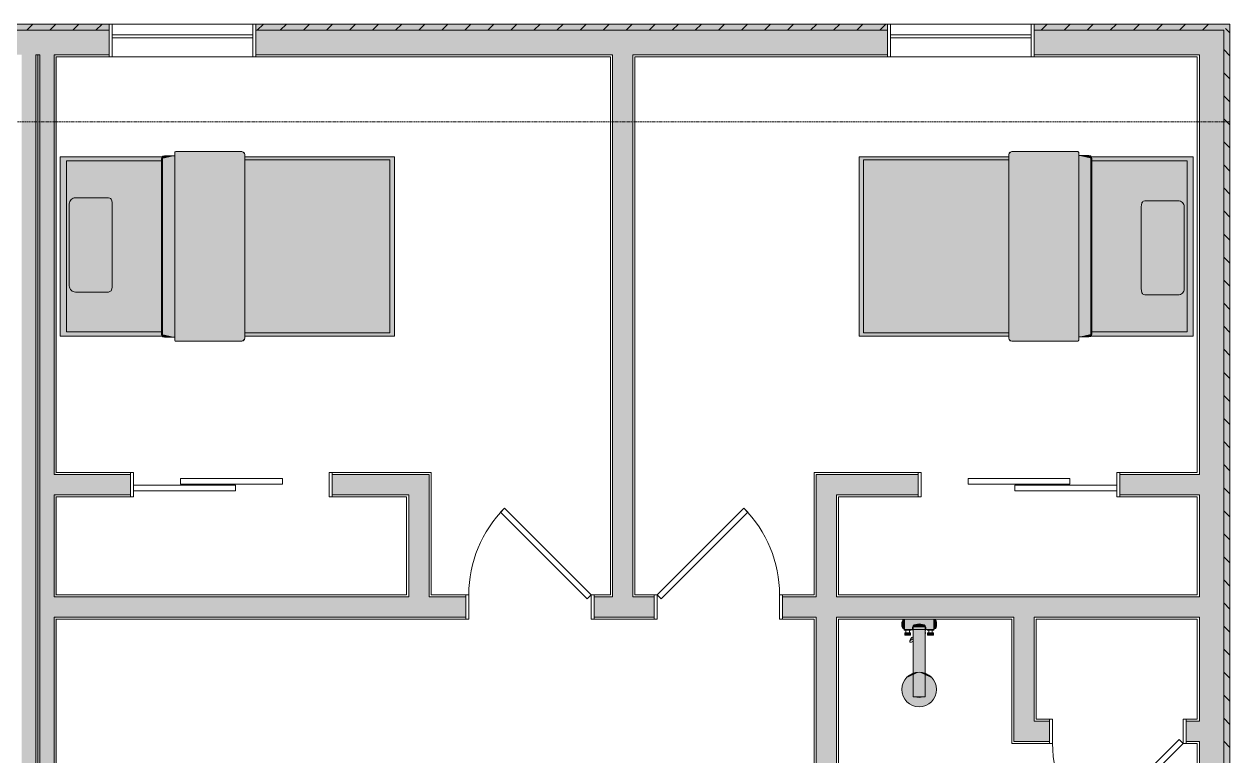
# Model space of a CAD drawing. Header units: inches. Extents: x 99 to 12024, y -5408 to 2559.
# Drawn here: x 9059.3 to 9355.1, y -5203.9 to -5024.3 of the extents above; entities that cross this region are included whole.
import ezdxf

# ---------------------------------------------------------------- set-up
doc = ezdxf.new("R2010")
doc.units = ezdxf.units.IN
doc.header["$LTSCALE"] = 96
doc.header["$MEASUREMENT"] = 0
doc.linetypes.add('Dash', pattern=[0.225, 0.15, -0.075])
for name, color, linetype, lineweight in [('Doors', 5, 'Continuous', 5), ('Fixtures_ Interior', 231, 'Continuous', 0), ('Walls_  Normal', 6, 'Continuous', 13), ('Windows', 5, 'Continuous', 5)]:
    doc.layers.add(name, color=color, linetype=linetype, lineweight=lineweight)
doc.layers.add('Furniture_ Interior', color=7, linetype='Continuous', lineweight=25, true_color=0x8080c0)
doc.layers.add('Hatch', color=7, linetype='Continuous', lineweight=0, true_color=0x919191)

# ---------------------------------------------------------------- blocks, each defined once
blk = doc.blocks.new('Caster Bed w_Drawers')
at = {"layer": 'Furniture_ Interior', "color": 163, "lineweight": 0, "true_color": 0x8080c0, "transparency": 33554687}
for points in [[(22, 82), (22, 56.9), (-22, 56.9), (-22, 82)], [(-22.22, 53.91), (-22.22, 56.41), (-22.12, 56.79), (-21.84, 57.06), (-21.47, 57.16), (21.53, 57.16), (21.91, 57.06), (22.18, 56.79), (22.28, 56.41), (22.28, 53.91)], [(-23.25, 37.47), (-23.25, 53.66), (-23.22, 53.78), (-23.13, 53.87), (-23, 53.91), (23, 53.91), (23.13, 53.87), (23.22, 53.78), (23.25, 53.66), (23.25, 37.47), (23.15, 37.1), (22.87, 36.82), (22.5, 36.72), (-22.5, 36.72), (-22.88, 36.82), (-23.15, 37.1)], [(22, 36.72), (22, 0), (-22, 0), (-22, 36.72)]]:
    blk.add_lwpolyline(points, close=True, dxfattribs=at)
for points in [[(-21, 57.13), (-21, 80.5), (21, 80.5), (21, 57.13)], [(22, 36.72), (22, 0), (-22, 0), (-22, 36.72)], [(21.25, 36.72), (21.25, 1.09), (-21.25, 1.09), (-21.25, 36.72)]]:
    blk.add_lwpolyline(points, dxfattribs=at)
blk.add_lwpolyline([(9.71, 79.77, -0.414214), (11.21, 78.27), (11.21, 70.13), (11.11, 69.82), (11.03, 69.65), (10.87, 69.54), (10.7, 69.43), (10.11, 69.29), (9.79, 69.26), (-10.39, 69.26), (-10.81, 69.29), (-11.39, 69.43), (-11.56, 69.54), (-11.72, 69.65), (-11.81, 69.82), (-11.91, 70.13), (-11.91, 78.27, -0.414214), (-10.41, 79.77)], format="xyb", close=True, dxfattribs=at)
at = {"layer": 'Furniture_ Interior', "color": 7, "lineweight": 0, "true_color": 0xffffff, "transparency": 33554687}
for points in [[(22, 56.9), (-22, 56.9), (22, 56.9), (22, 82)], [(22, 82), (-22, 56.9), (22, 82), (-22, 82)], [(-21.84, 57.06), (-21.47, 57.16), (-21.84, 57.06), (-22.22, 56.41)], [(-22.22, 56.41), (-21.47, 57.16), (-22.22, 56.41), (-22.22, 53.91)], [(-22.22, 53.91), (-21.47, 57.16), (-22.22, 53.91), (22.28, 53.91)], [(-22.22, 56.41), (-22.12, 56.79), (-22.22, 56.41), (-21.84, 57.06)], [(22.28, 53.91), (-21.47, 57.16), (22.28, 53.91), (21.53, 57.16)], [(21.53, 57.16), (21.91, 57.06), (21.53, 57.16), (22.28, 56.41)], [(22.28, 53.91), (21.53, 57.16), (22.28, 53.91), (22.28, 56.41)], [(21.91, 57.06), (22.18, 56.79), (21.91, 57.06), (22.28, 56.41)], [(-23.22, 53.78), (-23, 53.91), (-23.22, 53.78), (-23.25, 53.66)], [(-23.25, 53.66), (-23, 53.91), (-23.25, 53.66), (-23.25, 37.47)], [(-23.25, 37.47), (-23, 53.91), (-23.25, 37.47), (-22.5, 36.72)], [(-23.13, 53.87), (-23, 53.91), (-23.13, 53.87), (-23.22, 53.78)], [(23, 53.91), (22.5, 36.72), (23, 53.91), (-23, 53.91)], [(-23, 53.91), (22.5, 36.72), (-23, 53.91), (-22.5, 36.72)], [(23.25, 37.47), (22.5, 36.72), (23.25, 37.47), (23, 53.91)], [(23.13, 53.87), (23.25, 53.66), (23.13, 53.87), (23, 53.91)], [(23, 53.91), (23.25, 53.66), (23, 53.91), (23.25, 37.47)], [(23.22, 53.78), (23.25, 53.66), (23.22, 53.78), (23.13, 53.87)], [(-22.5, 36.72), (-22.88, 36.82), (-22.5, 36.72), (-23.25, 37.47)], [(-23.25, 37.47), (-22.88, 36.82), (-23.25, 37.47), (-23.15, 37.1)], [(-22, 36.72), (22, 36.72), (-22, 36.72), (22, 0)], [(-22, 36.72), (22, 0), (-22, 36.72), (-22, 0)], [(22.87, 36.82), (22.5, 36.72), (22.87, 36.82), (23.25, 37.47)], [(23.25, 37.47), (23.15, 37.1), (23.25, 37.47), (22.87, 36.82)]]:
    blk.add_solid(points, dxfattribs=at)
blk = doc.blocks.new('block2')
at = {"layer": 'Fixtures_ Interior', "color": 17, "lineweight": 0, "true_color": 0x804040, "transparency": 33554687}
for p, q in [((-3.23, 18.82), (-3.23, 18.16)), ((-2.37, 18.16), (-2.37, 18.82)), ((2.38, 18.16), (2.38, 18.82)), ((3.24, 18.16), (3.24, 18.82))]:
    blk.add_line(p, q, dxfattribs=at)
blk.add_lwpolyline([(3.47, 21.49, -0.236068), (4.12, 21.11, -0.157214), (4.12, 19.34, -0.236068), (3.47, 18.99), (-3.45, 18.99, -0.236068), (-4.18, 19.41, -0.10265), (-4.18, 21.07, -0.236068), (-3.45, 21.49)], format="xyb", close=True, dxfattribs=at)
for points in [[(-3.63, 19.03), (-3.63, 18.82), (-1.97, 18.82), (-1.97, 18.99)], [(1.46, 18.5), (1.49, 18.53), (1.64, 18.85), (1.64, 19.56), (1.49, 19.88), (1.21, 20.1), (0.01, 20.36), (-1.2, 20.1), (-1.48, 19.88), (-1.63, 19.56), (-1.63, 18.85), (-1.48, 18.53), (-1.44, 18.5)], [(-1.44, 17.79), (-1.49, 17.85), (-1.53, 17.97), (-1.55, 18.05), (-1.52, 18.17), (-1.44, 18.24)], [(3.64, 19.03), (3.64, 18.82), (1.98, 18.82), (1.98, 18.99)], [(1.46, 17.15), (1.76, 16.96), (2, 16.75), (2.15, 16.56), (2.23, 16.39), (2.28, 16.28), (2.31, 16.15), (2.29, 16.02), (2.26, 15.97), (2.19, 15.86), (2.06, 15.81), (1.93, 15.82), (1.85, 15.85), (1.73, 15.92), (1.57, 16.04), (1.46, 16.11)], [(2.12, 16.3), (2.04, 16.32), (1.92, 16.4), (1.76, 16.51), (1.46, 16.72)], [(-1.44, 14.53), (-1.45, 14.57), (-1.44, 14.62)], [(1.46, 14.62), (1.47, 14.57), (1.46, 14.53)]]:
    blk.add_lwpolyline(points, dxfattribs=at)
for points in [[(-3.52, 17.6), (-3.52, 18.16), (-2.08, 18.16), (-2.08, 17.6), (-2.1, 17.56), (-2.13, 17.53), (-3.47, 17.53), (-3.5, 17.56)], [(-1.44, 2.53), (-1.44, 19.52), (-1.33, 19.76), (-1.12, 19.93), (0.01, 20.18), (1.13, 19.93), (1.35, 19.76), (1.46, 19.52), (1.46, 2.53), (1.41, 2.47), (1.31, 2.45), (1.11, 2.42), (0.01, 2.24), (-1.1, 2.42), (-1.29, 2.45), (-1.39, 2.47)], [(2.11, 17.56), (2.09, 17.6), (2.09, 18.16), (3.53, 18.16), (3.53, 17.6), (3.51, 17.56), (3.48, 17.53), (2.14, 17.53)]]:
    blk.add_lwpolyline(points, close=True, dxfattribs=at)
blk.add_circle((0.01, 4.25), 4.25, dxfattribs=at)
at = {"layer": 'Fixtures_ Interior', "color": 7, "lineweight": 0, "true_color": 0xffffff, "transparency": 33554687}
for points in [[(-3.45, 18.99), (-4.26, 20.24), (-3.45, 18.99), (-3.45, 21.49)], [(-4.26, 20.24), (-4.23, 20.77), (-4.26, 20.24), (-3.45, 21.49)], [(-4.23, 20.77), (-3.52, 21.48), (-4.23, 20.77), (-3.45, 21.49)], [(-3.64, 21.46), (-3.52, 21.48), (-3.64, 21.46), (-4.23, 20.77)], [(-4.23, 20.77), (-3.75, 21.42), (-4.23, 20.77), (-3.64, 21.46)], [(-3.86, 21.37), (-3.75, 21.42), (-3.86, 21.37), (-4.23, 20.77)], [(-4.23, 20.77), (-3.97, 21.3), (-4.23, 20.77), (-3.86, 21.37)], [(-4.06, 21.22), (-3.97, 21.3), (-4.06, 21.22), (-4.23, 20.77)], [(-4.23, 20.77), (-4.14, 21.13), (-4.23, 20.77), (-4.06, 21.22)], [(-4.18, 21.07), (-4.14, 21.13), (-4.18, 21.07), (-4.23, 20.77)], [(3.47, 21.49), (3.47, 18.99), (3.47, 21.49), (-3.45, 21.49)], [(3.47, 18.99), (-3.45, 18.99), (3.47, 18.99), (-3.45, 21.49)], [(3.47, 21.49), (3.53, 21.48), (3.47, 21.49), (4.16, 20.97)], [(4.16, 20.97), (4.24, 20.6), (4.16, 20.97), (3.47, 21.49)], [(3.47, 21.49), (4.24, 20.6), (3.47, 21.49), (4.26, 20.23)], [(3.47, 21.49), (4.26, 20.23), (3.47, 21.49), (3.47, 18.99)], [(3.53, 21.48), (3.64, 21.46), (3.53, 21.48), (4.16, 20.97)], [(3.64, 21.46), (3.74, 21.43), (3.64, 21.46), (4.16, 20.97)], [(3.74, 21.43), (3.84, 21.38), (3.74, 21.43), (4.16, 20.97)], [(3.84, 21.38), (3.93, 21.32), (3.84, 21.38), (4.16, 20.97)], [(3.93, 21.32), (4.01, 21.24), (3.93, 21.32), (4.16, 20.97)], [(4.01, 21.24), (4.09, 21.16), (4.01, 21.24), (4.16, 20.97)], [(4.09, 21.16), (4.12, 21.11), (4.09, 21.16), (4.16, 20.97)], [(-4.23, 19.7), (-4.26, 20.24), (-4.23, 19.7), (-3.45, 18.99)], [(-3.52, 19), (-3.64, 19.02), (-3.52, 19), (-4.23, 19.7)], [(-3.45, 18.99), (-3.52, 19), (-3.45, 18.99), (-4.23, 19.7)], [(-3.97, 19.18), (-4.23, 19.7), (-3.97, 19.18), (-3.86, 19.11)], [(-3.86, 19.11), (-4.23, 19.7), (-3.86, 19.11), (-3.75, 19.06)], [(-3.75, 19.06), (-4.23, 19.7), (-3.75, 19.06), (-3.64, 19.02)], [(-4.14, 19.35), (-4.23, 19.7), (-4.14, 19.35), (-4.06, 19.26)], [(-4.06, 19.26), (-4.23, 19.7), (-4.06, 19.26), (-3.97, 19.18)], [(-4.14, 19.35), (-4.18, 19.41), (-4.14, 19.35), (-4.23, 19.7)], [(-2.08, 18.16), (-3.47, 17.53), (-2.08, 18.16), (-3.52, 18.16)], [(-3.52, 18.16), (-3.47, 17.53), (-3.52, 18.16), (-3.52, 17.6)], [(-2.13, 17.53), (-3.47, 17.53), (-2.13, 17.53), (-2.08, 18.16)], [(-2.08, 17.6), (-2.13, 17.53), (-2.08, 17.6), (-2.08, 18.16)], [(-1.44, 19.52), (-1.12, 19.93), (-1.44, 19.52), (0.01, 20.18)], [(-1.44, 19.52), (0.01, 20.18), (-1.44, 19.52), (1.46, 19.52)], [(-1.33, 19.76), (-1.12, 19.93), (-1.33, 19.76), (-1.44, 19.52)], [(1.46, 19.52), (1.46, 2.53), (1.46, 19.52), (-1.44, 19.52)], [(-1.44, 19.52), (1.46, 2.53), (-1.44, 19.52), (-1.44, 2.53)], [(0.01, 20.18), (1.13, 19.93), (0.01, 20.18), (1.46, 19.52)], [(1.13, 19.93), (1.35, 19.76), (1.13, 19.93), (1.46, 19.52)], [(2.09, 17.6), (2.09, 18.16), (2.09, 17.6), (2.14, 17.53)], [(3.53, 18.16), (3.48, 17.53), (3.53, 18.16), (2.09, 18.16)], [(2.09, 18.16), (3.48, 17.53), (2.09, 18.16), (2.14, 17.53)], [(4.26, 20.23), (4.24, 19.85), (4.26, 20.23), (3.47, 18.99)], [(4.24, 19.85), (4.16, 19.48), (4.24, 19.85), (3.47, 18.99)], [(4.16, 19.48), (3.55, 19), (4.16, 19.48), (3.47, 18.99)], [(3.53, 18.16), (3.53, 17.6), (3.53, 18.16), (3.48, 17.53)], [(3.66, 19.02), (3.55, 19), (3.66, 19.02), (4.16, 19.48)], [(4.16, 19.48), (3.76, 19.05), (4.16, 19.48), (3.66, 19.02)], [(3.86, 19.1), (3.76, 19.05), (3.86, 19.1), (4.16, 19.48)], [(4.16, 19.48), (3.95, 19.16), (4.16, 19.48), (3.86, 19.1)], [(4.03, 19.23), (3.95, 19.16), (4.03, 19.23), (4.16, 19.48)], [(4.16, 19.48), (4.1, 19.31), (4.16, 19.48), (4.03, 19.23)], [(4.16, 19.48), (4.12, 19.34), (4.16, 19.48), (4.1, 19.31)], [(-3.52, 17.6), (-3.47, 17.53), (-3.52, 17.6), (-3.5, 17.56)], [(-2.08, 17.6), (-2.1, 17.56), (-2.08, 17.6), (-2.13, 17.53)], [(2.14, 17.53), (2.11, 17.56), (2.14, 17.53), (2.09, 17.6)], [(3.51, 17.56), (3.48, 17.53), (3.51, 17.56), (3.53, 17.6)], [(0.01, 8.51), (-3.99, 5.71), (-4.25, 4.25), (-4.18, 4.99)], [(0.01, 8.51), (-4.25, 4.25), (-3.99, 2.8), (-4.18, 3.51)], [(0.01, 8.51), (-3.25, 6.99), (-3.99, 5.71), (-3.68, 6.38)], [(0.01, 8.51), (-3.99, 2.8), (-3.25, 1.52), (-3.68, 2.13)], [(0.01, 8.51), (-2.12, 7.94), (-3.25, 6.99), (-2.73, 7.51)], [(0.01, 8.51), (-3.25, 1.52), (-2.12, 0.57), (-2.73, 1)], [(0.01, 8.51), (-0.73, 8.44), (-2.12, 7.94), (-1.45, 8.25)], [(0.01, 8.51), (-2.12, 0.57), (-0.73, 0.06), (-1.45, 0.26)], [(0.01, 8.51), (-0.73, 0.06), (0.75, 0.06), (0.01, 0)], [(0.01, 8.51), (0.75, 0.06), (2.13, 0.57), (1.46, 0.26)], [(0.01, 8.51), (2.13, 0.57), (3.27, 1.52), (2.74, 1)], [(0.01, 8.51), (3.27, 1.52), (4, 2.8), (3.69, 2.13)], [(0.01, 8.51), (4, 2.8), (4.26, 4.25), (4.2, 3.51)], [(0.01, 8.51), (4.26, 4.25), (4, 5.71), (4.2, 4.99)], [(0.01, 8.51), (4, 5.71), (3.27, 6.99), (3.69, 6.38)], [(0.01, 8.51), (3.27, 6.99), (2.13, 7.94), (2.74, 7.51)], [(0.01, 8.51), (2.13, 7.94), (0.75, 8.44), (1.46, 8.25)], [(1.46, 2.53), (-1.1, 2.42), (1.46, 2.53), (-1.44, 2.53)], [(-1.1, 2.42), (-1.29, 2.45), (-1.1, 2.42), (-1.44, 2.53)], [(-1.44, 2.53), (-1.29, 2.45), (-1.44, 2.53), (-1.39, 2.47)], [(1.11, 2.42), (-1.1, 2.42), (1.11, 2.42), (1.46, 2.53)], [(1.11, 2.42), (0.01, 2.24), (1.11, 2.42), (-1.1, 2.42)], [(1.46, 2.53), (1.31, 2.45), (1.46, 2.53), (1.11, 2.42)], [(1.41, 2.47), (1.31, 2.45), (1.41, 2.47), (1.46, 2.53)]]:
    blk.add_solid(points, dxfattribs=at)

msp = doc.modelspace()

# ---------------------------------------------------------------- linework, layer by layer
at = {"layer": 'Doors', "linetype": 'Dash', "ltscale": 0.02, "transparency": 33554687}
msp.add_line((7915.12, -5048.32), (9355.12, -5048.32), dxfattribs=at)
at = {"layer": 'Doors', "transparency": 33554687}
for p, q in [((9085.37, -5134.32), (9086.12, -5134.32)), ((9085.37, -5140.32), (9085.37, -5134.32)), ((9086.12, -5140.32), (9086.12, -5134.32)), ((9097.62, -5135.82), (9122.62, -5135.82)), ((9097.62, -5137.19), (9097.62, -5135.82)), ((9122.62, -5135.82), (9122.62, -5137.19)), ((9134.12, -5134.32), (9134.87, -5134.32)), ((9134.12, -5140.32), (9134.12, -5134.32)), ((9134.87, -5140.32), (9134.87, -5134.32)), ((9278.62, -5134.32), (9279.37, -5134.32)), ((9278.62, -5140.32), (9278.62, -5134.32)), ((9279.37, -5140.32), (9279.37, -5134.32)), ((9315.87, -5135.82), (9290.87, -5135.82)), ((9290.87, -5135.82), (9290.87, -5137.19)), ((9315.87, -5137.19), (9315.87, -5135.82)), ((9327.37, -5134.32), (9328.12, -5134.32)), ((9327.37, -5140.32), (9327.37, -5134.32)), ((9328.12, -5140.32), (9328.12, -5134.32)), ((9086.12, -5137.44), (9111.12, -5137.44)), ((9086.12, -5138.82), (9086.12, -5137.44)), ((9086.12, -5138.82), (9111.12, -5138.82)), ((9097.62, -5137.19), (9122.62, -5137.19)), ((9111.12, -5137.44), (9111.12, -5138.82)), ((9315.87, -5137.19), (9290.87, -5137.19)), ((9327.37, -5137.44), (9302.37, -5137.44)), ((9302.37, -5137.44), (9302.37, -5138.82)), ((9327.37, -5138.82), (9302.37, -5138.82)), ((9327.37, -5138.82), (9327.37, -5137.44)), ((9085.37, -5140.32), (9086.12, -5140.32)), ((9134.12, -5140.32), (9134.87, -5140.32)), ((9278.62, -5140.32), (9279.37, -5140.32)), ((9327.37, -5140.32), (9328.12, -5140.32)), ((9177.15, -5143.1), (9176.18, -5144.08)), ((9197.39, -5165.29), (9176.18, -5144.08)), ((9198.37, -5164.32), (9177.15, -5143.1)), ((9214.62, -5164.32), (9235.83, -5143.1)), ((9215.59, -5165.29), (9236.8, -5144.08)), ((9235.83, -5143.1), (9236.8, -5144.08)), ((9167.62, -5164.32), (9168.37, -5164.32)), ((9167.62, -5170.32), (9167.62, -5164.32)), ((9168.37, -5170.32), (9168.37, -5164.32)), ((9197.39, -5165.29), (9198.37, -5164.32)), ((9198.37, -5164.32), (9199.12, -5164.32)), ((9198.37, -5170.32), (9198.37, -5164.32)), ((9199.12, -5170.32), (9199.12, -5164.32)), ((9213.87, -5164.32), (9214.62, -5164.32)), ((9213.87, -5170.32), (9213.87, -5164.32)), ((9214.62, -5170.32), (9214.62, -5164.32)), ((9215.59, -5165.29), (9214.62, -5164.32)), ((9244.62, -5164.32), (9245.37, -5164.32)), ((9244.62, -5170.32), (9244.62, -5164.32)), ((9245.37, -5170.32), (9245.37, -5164.32)), ((9167.62, -5170.32), (9168.37, -5170.32)), ((9198.37, -5170.32), (9199.12, -5170.32)), ((9213.87, -5170.32), (9214.62, -5170.32)), ((9244.62, -5170.32), (9245.37, -5170.32)), ((9311.62, -5194.82), (9310.87, -5194.82)), ((9310.87, -5194.82), (9310.87, -5200.82)), ((9311.62, -5194.82), (9311.62, -5200.82)), ((9344.37, -5194.82), (9343.62, -5194.82)), ((9343.62, -5194.82), (9343.62, -5200.82)), ((9344.37, -5194.82), (9344.37, -5200.82)), ((9311.62, -5200.82), (9310.87, -5200.82)), ((9342.64, -5199.85), (9320.02, -5222.47)), ((9343.62, -5200.82), (9320.99, -5223.45)), ((9342.64, -5199.85), (9343.62, -5200.82)), ((9344.37, -5200.82), (9343.62, -5200.82))]:
    msp.add_line(p, q, dxfattribs=at)
for centre, radius, start, end in [((9198.37, -5164.32), 30, 135, 180), ((9214.62, -5164.32), 30, 0, 45), ((9343.62, -5200.82), 32, 180, 225)]:
    msp.add_arc(centre, radius, start, end, dxfattribs=at)
at = {"layer": 'Hatch', "color": 1, "transparency": 33554687}
for p, q in [((9059.9, -5025.82), (9061.4, -5024.32)), ((9065.56, -5025.82), (9067.06, -5024.32)), ((9071.21, -5025.82), (9072.71, -5024.32)), ((9076.87, -5025.82), (9078.37, -5024.32)), ((9116.47, -5025.82), (9117.97, -5024.32)), ((9122.12, -5025.82), (9123.62, -5024.32)), ((9127.78, -5025.82), (9129.28, -5024.32)), ((9133.44, -5025.82), (9134.94, -5024.32)), ((9139.1, -5025.82), (9140.6, -5024.32)), ((9144.75, -5025.82), (9146.25, -5024.32)), ((9150.41, -5025.82), (9151.91, -5024.32)), ((9156.07, -5025.82), (9157.57, -5024.32)), ((9161.72, -5025.82), (9163.22, -5024.32)), ((9167.38, -5025.82), (9168.88, -5024.32)), ((9173.04, -5025.82), (9174.54, -5024.32)), ((9178.69, -5025.82), (9180.19, -5024.32)), ((9184.35, -5025.82), (9185.85, -5024.32)), ((9190.01, -5025.82), (9191.51, -5024.32)), ((9195.66, -5025.82), (9197.16, -5024.32)), ((9201.32, -5025.82), (9202.82, -5024.32)), ((9206.98, -5025.82), (9208.48, -5024.32)), ((9212.63, -5025.82), (9214.13, -5024.32)), ((9218.29, -5025.82), (9219.79, -5024.32)), ((9223.95, -5025.82), (9225.45, -5024.32)), ((9229.61, -5025.82), (9231.11, -5024.32)), ((9235.26, -5025.82), (9236.76, -5024.32)), ((9240.92, -5025.82), (9242.42, -5024.32)), ((9246.58, -5025.82), (9248.08, -5024.32)), ((9252.23, -5025.82), (9253.73, -5024.32)), ((9257.89, -5025.82), (9259.39, -5024.32)), ((9263.55, -5025.82), (9265.05, -5024.32)), ((9269.2, -5025.82), (9270.7, -5024.32)), ((9308.8, -5025.82), (9310.3, -5024.32)), ((9314.46, -5025.82), (9315.96, -5024.32)), ((9320.11, -5025.82), (9321.61, -5024.32)), ((9325.77, -5025.82), (9327.27, -5024.32)), ((9331.43, -5025.82), (9332.93, -5024.32)), ((9337.09, -5025.82), (9338.59, -5024.32)), ((9342.74, -5025.82), (9344.24, -5024.32)), ((9348.4, -5025.82), (9349.9, -5024.32)), ((9354.07, -5025.37), (9355.12, -5026.42)), ((9353.62, -5030.58), (9355.12, -5032.08)), ((9353.62, -5036.23), (9355.12, -5037.73)), ((9353.62, -5041.89), (9355.12, -5043.39)), ((9353.62, -5047.55), (9355.12, -5049.05)), ((9353.62, -5053.2), (9355.12, -5054.7)), ((9353.62, -5058.86), (9355.12, -5060.36)), ((9353.62, -5064.52), (9355.12, -5066.02)), ((9355.12, -5071.67), (9353.62, -5070.17)), ((9353.62, -5075.83), (9355.12, -5077.33)), ((9353.62, -5081.49), (9355.12, -5082.99)), ((9353.62, -5087.14), (9355.12, -5088.64)), ((9353.62, -5092.8), (9355.12, -5094.3)), ((9353.62, -5098.46), (9355.12, -5099.96)), ((9353.62, -5104.11), (9355.12, -5105.61)), ((9353.62, -5109.77), (9355.12, -5111.27)), ((9353.62, -5115.43), (9355.12, -5116.93)), ((9353.62, -5121.09), (9355.12, -5122.59)), ((9353.62, -5126.74), (9355.12, -5128.24)), ((9355.12, -5133.9), (9353.62, -5132.4)), ((9353.62, -5138.06), (9355.12, -5139.56)), ((9353.62, -5143.71), (9355.12, -5145.21)), ((9353.62, -5149.37), (9355.12, -5150.87)), ((9353.62, -5155.03), (9355.12, -5156.53)), ((9353.62, -5160.68), (9355.12, -5162.18)), ((9353.62, -5166.34), (9355.12, -5167.84)), ((9353.62, -5172), (9355.12, -5173.5)), ((9353.62, -5177.65), (9355.12, -5179.15)), ((9353.62, -5183.31), (9355.12, -5184.81)), ((9355.12, -5190.47), (9353.62, -5188.97)), ((9353.62, -5194.62), (9355.12, -5196.12)), ((9353.62, -5200.28), (9355.12, -5201.78))]:
    msp.add_line(p, q, dxfattribs=at)
at = {"layer": 'Walls_  Normal', "transparency": 33554687}
for p, q in [((9021.12, -5024.32), (9080.12, -5024.32)), ((9021.12, -5025.82), (9080.12, -5025.82)), ((9080.12, -5024.32), (9080.12, -5032.32)), ((9080.12, -5025.82), (9080.12, -5031.82)), ((9116.12, -5024.32), (9271.12, -5024.32)), ((9116.12, -5024.32), (9116.12, -5032.32)), ((9116.12, -5025.82), (9271.12, -5025.82)), ((9116.12, -5025.82), (9116.12, -5031.82)), ((9271.12, -5024.32), (9271.12, -5032.32)), ((9271.12, -5025.82), (9271.12, -5031.82)), ((9307.12, -5024.32), (9355.12, -5024.32)), ((9307.12, -5024.32), (9307.12, -5032.32)), ((9307.12, -5025.82), (9347.62, -5025.82)), ((9307.12, -5025.82), (9307.12, -5031.82)), ((9353.62, -5025.82), (9347.62, -5025.82)), ((9353.62, -5025.82), (9353.62, -5211.32)), ((9355.12, -5024.32), (9355.12, -5211.32)), ((9062.12, -5400.82), (9062.12, -5031.82)), ((9062.62, -5031.82), (9062.12, -5031.82)), ((9062.12, -5031.82), (9063.12, -5031.82)), ((9062.62, -5400.82), (9062.62, -5031.82)), ((9063.12, -5031.82), (9062.62, -5031.82)), ((9063.12, -5400.82), (9063.12, -5031.82)), ((9066.62, -5134.82), (9066.62, -5031.82)), ((9066.62, -5031.82), (9080.12, -5031.82)), ((9067.12, -5134.32), (9067.12, -5032.32)), ((9067.12, -5032.32), (9080.12, -5032.32)), ((9116.12, -5031.82), (9203.62, -5031.82)), ((9116.12, -5032.32), (9203.12, -5032.32)), ((9203.12, -5164.32), (9203.12, -5032.32)), ((9203.62, -5164.82), (9203.62, -5031.82)), ((9208.62, -5164.82), (9208.62, -5031.82)), ((9208.62, -5031.82), (9271.12, -5031.82)), ((9209.12, -5164.32), (9209.12, -5032.32)), ((9209.12, -5032.32), (9271.12, -5032.32)), ((9307.12, -5031.82), (9347.62, -5031.82)), ((9307.12, -5032.32), (9347.12, -5032.32)), ((9347.12, -5032.32), (9347.12, -5134.32)), ((9347.62, -5031.82), (9347.62, -5134.82)), ((9085.37, -5134.82), (9066.62, -5134.82)), ((9085.37, -5134.32), (9067.12, -5134.32)), ((9085.37, -5140.32), (9085.37, -5134.32)), ((9085.37, -5139.82), (9085.37, -5134.82)), ((9134.87, -5140.32), (9134.87, -5134.32)), ((9159.12, -5134.32), (9134.87, -5134.32)), ((9134.87, -5139.82), (9134.87, -5134.82)), ((9153.62, -5134.82), (9134.87, -5134.82)), ((9158.62, -5134.82), (9153.62, -5134.82)), ((9158.62, -5164.82), (9158.62, -5134.82)), ((9159.12, -5164.32), (9159.12, -5134.32)), ((9278.62, -5134.32), (9253.12, -5134.32)), ((9253.12, -5164.32), (9253.12, -5134.32)), ((9253.62, -5164.82), (9253.62, -5134.82)), ((9258.62, -5134.82), (9253.62, -5134.82)), ((9278.62, -5134.82), (9258.62, -5134.82)), ((9278.62, -5140.32), (9278.62, -5134.32)), ((9278.62, -5139.82), (9278.62, -5134.82)), ((9328.12, -5140.32), (9328.12, -5134.32)), ((9347.12, -5134.32), (9328.12, -5134.32)), ((9328.12, -5139.82), (9328.12, -5134.82)), ((9347.62, -5134.82), (9328.12, -5134.82)), ((9085.37, -5139.82), (9066.62, -5139.82)), ((9066.62, -5164.82), (9066.62, -5139.82)), ((9085.37, -5140.32), (9067.12, -5140.32)), ((9067.12, -5164.32), (9067.12, -5140.32)), ((9153.62, -5139.82), (9134.87, -5139.82)), ((9153.12, -5140.32), (9134.87, -5140.32)), ((9153.12, -5164.32), (9153.12, -5140.32)), ((9153.62, -5164.82), (9153.62, -5139.82)), ((9278.62, -5139.82), (9258.62, -5139.82)), ((9258.62, -5164.82), (9258.62, -5139.82)), ((9278.62, -5140.32), (9259.12, -5140.32)), ((9259.12, -5164.32), (9259.12, -5140.32)), ((9347.62, -5139.82), (9328.12, -5139.82)), ((9347.12, -5140.32), (9328.12, -5140.32)), ((9347.12, -5140.32), (9347.12, -5164.32)), ((9347.62, -5139.82), (9347.62, -5164.82)), ((9153.62, -5164.82), (9066.62, -5164.82)), ((9153.12, -5164.32), (9067.12, -5164.32)), ((9167.62, -5164.82), (9158.62, -5164.82)), ((9167.62, -5164.32), (9159.12, -5164.32)), ((9167.62, -5170.32), (9167.62, -5164.32)), ((9167.62, -5169.82), (9167.62, -5164.82)), ((9199.12, -5170.32), (9199.12, -5164.32)), ((9203.12, -5164.32), (9199.12, -5164.32)), ((9199.12, -5169.82), (9199.12, -5164.82)), ((9203.62, -5164.82), (9199.12, -5164.82)), ((9213.87, -5164.82), (9208.62, -5164.82)), ((9213.87, -5164.32), (9209.12, -5164.32)), ((9213.87, -5170.32), (9213.87, -5164.32)), ((9213.87, -5169.82), (9213.87, -5164.82)), ((9245.37, -5170.32), (9245.37, -5164.32)), ((9253.12, -5164.32), (9245.37, -5164.32)), ((9245.37, -5169.82), (9245.37, -5164.82)), ((9253.62, -5164.82), (9245.37, -5164.82)), ((9347.62, -5164.82), (9258.62, -5164.82)), ((9347.12, -5164.32), (9259.12, -5164.32)), ((9167.62, -5169.82), (9066.62, -5169.82)), ((9066.62, -5297.32), (9066.62, -5169.82)), ((9167.62, -5170.32), (9067.12, -5170.32)), ((9067.12, -5296.82), (9067.12, -5170.32)), ((9213.87, -5169.82), (9199.12, -5169.82)), ((9213.87, -5170.32), (9199.12, -5170.32)), ((9253.62, -5169.82), (9245.37, -5169.82)), ((9253.12, -5170.32), (9245.37, -5170.32)), ((9253.12, -5206.32), (9253.12, -5170.32)), ((9253.62, -5206.82), (9253.62, -5169.82)), ((9258.62, -5211.82), (9258.62, -5169.82)), ((9302.12, -5169.82), (9258.62, -5169.82)), ((9259.12, -5212.32), (9259.12, -5170.32)), ((9301.62, -5170.32), (9259.12, -5170.32)), ((9301.62, -5200.82), (9301.62, -5170.32)), ((9302.12, -5200.32), (9302.12, -5169.82)), ((9347.62, -5169.82), (9307.12, -5169.82)), ((9307.12, -5195.32), (9307.12, -5169.82)), ((9347.12, -5170.32), (9307.62, -5170.32)), ((9307.62, -5194.82), (9307.62, -5170.32)), ((9347.12, -5170.32), (9347.12, -5194.82)), ((9347.62, -5169.82), (9347.62, -5195.32)), ((9307.62, -5194.82), (9310.87, -5194.82)), ((9310.87, -5194.82), (9310.87, -5200.82)), ((9344.37, -5194.82), (9347.12, -5194.82)), ((9344.37, -5194.82), (9344.37, -5200.82)), ((9307.12, -5195.32), (9310.87, -5195.32)), ((9310.87, -5195.32), (9310.87, -5200.32)), ((9344.37, -5195.32), (9347.62, -5195.32)), ((9344.37, -5195.32), (9344.37, -5200.32)), ((9301.62, -5200.82), (9310.87, -5200.82)), ((9302.12, -5200.32), (9307.12, -5200.32)), ((9307.12, -5200.32), (9310.87, -5200.32)), ((9344.37, -5200.32), (9347.62, -5200.32)), ((9344.37, -5200.82), (9347.12, -5200.82)), ((9347.12, -5200.82), (9347.12, -5211.32)), ((9347.62, -5200.32), (9347.62, -5211.32))]:
    msp.add_line(p, q, dxfattribs=at)
at = {"layer": 'Walls_  Normal', "color": 252, "true_color": 0x949494, "transparency": 33554687}
for points in [[(9021.12, -5024.32), (9080.12, -5024.32), (9021.12, -5025.82), (9080.12, -5025.82)], [(9021.12, -5025.82), (9080.12, -5025.82), (9021.12, -5031.82), (9080.12, -5031.82)], [(9116.12, -5024.32), (9271.12, -5024.32), (9116.12, -5025.82), (9271.12, -5025.82)], [(9116.12, -5025.82), (9271.12, -5025.82), (9116.12, -5031.82), (9271.12, -5031.82)], [(9307.12, -5024.32), (9355.12, -5024.32), (9307.12, -5025.82), (9353.62, -5025.82)], [(9307.12, -5025.82), (9347.62, -5025.82), (9307.12, -5031.82), (9347.62, -5031.82)], [(9353.62, -5025.82), (9353.62, -5211.32), (9347.62, -5025.82), (9347.62, -5211.32)], [(9355.12, -5024.32), (9355.12, -5211.32), (9353.62, -5025.82), (9353.62, -5211.32)], [(9058.62, -5400.82), (9058.62, -5031.82), (9062.12, -5400.82), (9062.12, -5031.82)], [(9062.12, -5400.82), (9062.12, -5031.82), (9062.62, -5400.82), (9062.62, -5031.82)], [(9062.62, -5400.82), (9062.62, -5031.82), (9063.12, -5400.82), (9063.12, -5031.82)], [(9063.12, -5400.82), (9063.12, -5031.82), (9066.62, -5400.82), (9066.62, -5031.82)], [(9203.62, -5164.82), (9203.62, -5031.82), (9208.62, -5164.82), (9208.62, -5031.82)], [(9085.37, -5139.82), (9066.62, -5139.82), (9085.37, -5134.82), (9066.62, -5134.82)], [(9153.62, -5139.82), (9134.87, -5139.82), (9153.62, -5134.82), (9134.87, -5134.82)], [(9153.62, -5164.82), (9153.62, -5134.82), (9158.62, -5164.82), (9158.62, -5134.82)], [(9253.62, -5164.82), (9253.62, -5134.82), (9258.62, -5164.82), (9258.62, -5134.82)], [(9278.62, -5139.82), (9258.62, -5139.82), (9278.62, -5134.82), (9258.62, -5134.82)], [(9347.62, -5139.82), (9328.12, -5139.82), (9347.62, -5134.82), (9328.12, -5134.82)], [(9167.62, -5169.82), (9066.62, -5169.82), (9167.62, -5164.82), (9066.62, -5164.82)], [(9213.87, -5169.82), (9199.12, -5169.82), (9213.87, -5164.82), (9199.12, -5164.82)], [(9347.62, -5169.82), (9245.37, -5169.82), (9347.62, -5164.82), (9245.37, -5164.82)], [(9253.62, -5211.82), (9253.62, -5169.82), (9258.62, -5211.82), (9258.62, -5169.82)], [(9302.12, -5200.32), (9302.12, -5169.82), (9307.12, -5200.32), (9307.12, -5169.82)], [(9307.12, -5195.32), (9310.87, -5195.32), (9307.12, -5200.32), (9310.87, -5200.32)], [(9344.37, -5195.32), (9347.62, -5195.32), (9344.37, -5200.32), (9347.62, -5200.32)]]:
    msp.add_solid(points, dxfattribs=at)
at = {"layer": 'Walls_  Normal', "color": 236, "true_color": 0x7a003d, "transparency": 33554687}
for points in [[(9066.62, -5134.82), (9066.62, -5031.82), (9067.12, -5134.82), (9067.12, -5031.82)], [(9066.62, -5164.82), (9066.62, -5139.82), (9067.12, -5164.82), (9067.12, -5139.82)], [(9066.62, -5297.32), (9066.62, -5169.82), (9067.12, -5297.32), (9067.12, -5169.82)]]:
    msp.add_solid(points, dxfattribs=at)
at = {"layer": 'Windows', "transparency": 33554687}
for p, q in [((9080.12, -5024.32), (9116.12, -5024.32)), ((9080.87, -5024.32), (9080.12, -5024.32)), ((9080.12, -5024.32), (9080.12, -5032.32)), ((9080.87, -5024.32), (9080.87, -5032.32)), ((9116.12, -5024.32), (9115.37, -5024.32)), ((9115.37, -5024.32), (9115.37, -5032.32)), ((9116.12, -5024.32), (9116.12, -5032.32)), ((9271.12, -5024.32), (9307.12, -5024.32)), ((9271.87, -5024.32), (9271.12, -5024.32)), ((9271.12, -5024.32), (9271.12, -5032.32)), ((9271.87, -5024.32), (9271.87, -5032.32)), ((9307.12, -5024.32), (9306.37, -5024.32)), ((9306.37, -5024.32), (9306.37, -5032.32)), ((9307.12, -5024.32), (9307.12, -5032.32)), ((9115.37, -5026.92), (9080.87, -5026.92)), ((9115.37, -5027.72), (9080.87, -5027.72)), ((9306.37, -5026.92), (9271.87, -5026.92)), ((9306.37, -5027.72), (9271.87, -5027.72)), ((9080.12, -5032.32), (9116.12, -5032.32)), ((9080.87, -5032.32), (9080.12, -5032.32)), ((9116.12, -5032.32), (9115.37, -5032.32)), ((9271.12, -5032.32), (9307.12, -5032.32)), ((9271.87, -5032.32), (9271.12, -5032.32)), ((9307.12, -5032.32), (9306.37, -5032.32))]:
    msp.add_line(p, q, dxfattribs=at)

# ---------------------------------------------------------------- block references
at = {"layer": 'Fixtures_ Interior', "transparency": 33554687, "xscale": -1, "rotation": 359.9999999999999}
msp.add_blockref('block2', (9278.87, -5191.81), dxfattribs=at)
at = {"layer": 'Furniture_ Interior', "transparency": 33554687, "xscale": -1}
for p, rotation in [((9150.12, -5078.85), 89.99999999999993), ((9264.12, -5078.85), 269.9999999999999)]:
    msp.add_blockref('Caster Bed w_Drawers', p, dxfattribs=dict(at, rotation=rotation))

doc.saveas('drawing.dxf')
